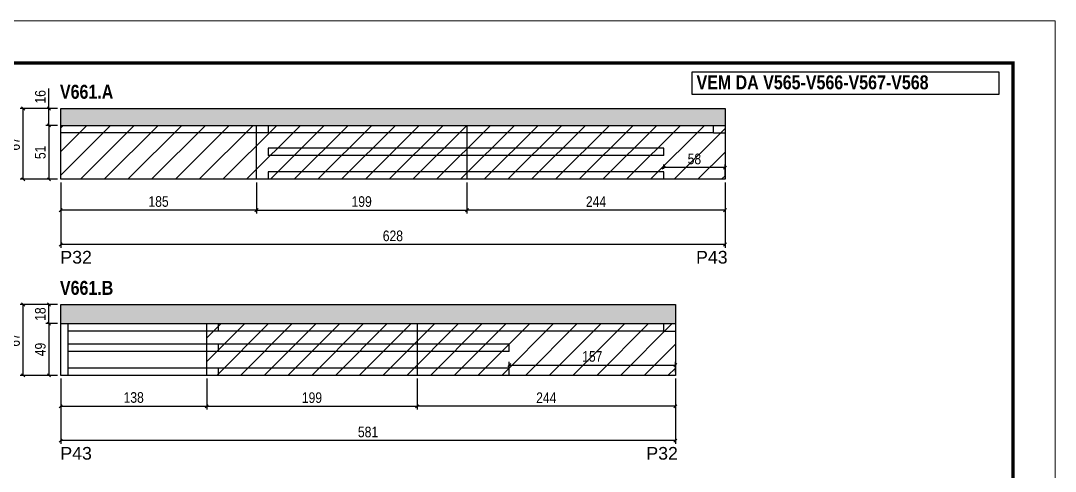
# Model space of a CAD drawing. Extents: x 3309 to 9563, y -2522 to 14608.
# Drawn here: x 3816 to 4794, y 10736 to 11162 of the extents above; entities that cross this region are included whole.
import ezdxf

# ---------------------------------------------------------------- set-up
doc = ezdxf.new("R2010")
doc.units = 0
doc.linetypes.add('DASHED', pattern=[0.75, 0.5, -0.25])
for name, color, linetype in [('5', 5, 'Continuous'), ('COTA', 241, 'Continuous'), ('NOMENCLATURA', 7, 'Continuous'), ('Painéis', 200, 'Continuous'), ('SARR_2.2x7', 40, 'Continuous')]:
    doc.layers.add(name, color=color, linetype=linetype)
for name, color, linetype, lineweight in [('Folhas', 255, 'Continuous', 9), ('Hachura', 251, 'Continuous', 9), ('SARRAFO DE PRESSAO', 251, 'DASHED', 9)]:
    doc.layers.add(name, color=color, linetype=linetype, lineweight=lineweight)
doc.styles.add('COTA TECNICA', font='techl___.ttf', dxfattribs={"height": 10})
doc.styles.get("Standard").update_dxf_attribs({"font": 'arial.ttf'})
doc.styles.add('TECNICA', font='techb___.ttf', dxfattribs={"height": 10})
doc.dimstyles.new('PAINEL', dxfattribs={"dimtxt": 10, "dimasz": 3, "dimexe": 3, "dimexo": 3, "dimgap": 3, "dimtad": 1, "dimdec": 1, "dimzin": 12, "dimdsep": 46, "dimtxsty": 'COTA TECNICA', "dimblk1": 'OBLIQUE', "dimblk2": 'OBLIQUE', "dimsah": 1, "dimcen": 0.9, "dimclrd": 4, "dimclre": 4, "dimclrt": 240, "dimadec": 1, "dimazin": 3, "dimtfac": 1, "dimtdec": 1, "dimtmove": 0, "dimatfit": 3, "dimfxl": 1, "dimtolj": 1, "dimtzin": 12, "dimarcsym": 0})

# ---------------------------------------------------------------- blocks, each defined once
blk = doc.blocks.new('9999999999')
at = {"layer": 'Folhas'}
blk.add_lwpolyline([(98138.98, 34190.21), (99623.98, 34190.21), (99623.98, 35240.21), (98138.98, 35240.21)], close=True, dxfattribs=at)
at = {"layer": 'Folhas', "color": 30, "const_width": 3}
blk.add_lwpolyline([(98213.98, 34230.21), (99583.98, 34230.21), (99583.98, 35200.21), (98213.98, 35200.21)], close=True, dxfattribs=at)
blk = doc.blocks.new('_Oblique')
at = {"color": 0, "linetype": 'ByBlock', "lineweight": -2}
blk.add_line((-0.5, -0.5), (0.5, 0.5), dxfattribs=at)
blk = doc.blocks.new('*D316')
at = {"layer": 'COTA', "color": 4, "lineweight": -2, "transparency": 16777216}
for p, q in [((3854.22, 11009.11), (3854.22, 10947.45)), ((4482.22, 11009.11), (4482.22, 10947.45)), ((4482.22, 10950.45), (3854.22, 10950.45))]:
    blk.add_line(p, q, dxfattribs=at)
at = {"layer": 'Defpoints', "color": 0, "transparency": 16777216}
for p in [(3854.22, 11012.11), (4482.22, 11012.11), (3854.22, 10950.45)]:
    blk.add_point(p, dxfattribs=at)
at = {"layer": 'COTA', "color": 4, "lineweight": -2, "transparency": 16777216, "xscale": 3, "yscale": 3, "zscale": 3, "rotation": 180}
blk.add_blockref('_Oblique', (3854.22, 10950.45), dxfattribs=at)
at = {"layer": 'COTA', "color": 4, "lineweight": -2, "transparency": 16777216, "xscale": 3, "yscale": 3, "zscale": 3}
blk.add_blockref('_Oblique', (4482.22, 10950.45), dxfattribs=at)
at = {"layer": 'COTA', "color": 240, "transparency": 16777216, "insert": (4168.22, 10958.57), "char_height": 10, "attachment_point": 5, "style": 'COTA TECNICA'}
blk.add_mtext('\\A1;628', dxfattribs=at)
blk = doc.blocks.new('*D317')
at = {"layer": 'COTA', "color": 4, "lineweight": -2, "transparency": 16777216}
for p, q in [((4238.22, 11009.11), (4238.22, 10979.93)), ((4482.22, 11009.11), (4482.22, 10979.93)), ((4482.22, 10982.93), (4238.22, 10982.93))]:
    blk.add_line(p, q, dxfattribs=at)
at = {"layer": 'Defpoints', "color": 0, "transparency": 16777216}
for p in [(4238.22, 11012.11), (4482.22, 11012.11), (4238.22, 10982.93)]:
    blk.add_point(p, dxfattribs=at)
at = {"layer": 'COTA', "color": 4, "lineweight": -2, "transparency": 16777216, "xscale": 3, "yscale": 3, "zscale": 3, "rotation": 180}
blk.add_blockref('_Oblique', (4238.22, 10982.93), dxfattribs=at)
at = {"layer": 'COTA', "color": 4, "lineweight": -2, "transparency": 16777216, "xscale": 3, "yscale": 3, "zscale": 3}
blk.add_blockref('_Oblique', (4482.22, 10982.93), dxfattribs=at)
at = {"layer": 'COTA', "color": 240, "transparency": 16777216, "insert": (4360.22, 10991.01), "char_height": 10, "attachment_point": 5, "style": 'COTA TECNICA'}
blk.add_mtext('\\A1;244', dxfattribs=at)
blk = doc.blocks.new('*D318')
at = {"layer": 'COTA', "color": 4, "lineweight": -2, "transparency": 16777216}
for p, q in [((3854.22, 11009.11), (3854.22, 10979.93)), ((4039.22, 11009.11), (4039.22, 10979.93)), ((4039.22, 10982.93), (3854.22, 10982.93))]:
    blk.add_line(p, q, dxfattribs=at)
at = {"layer": 'Defpoints', "color": 0, "transparency": 16777216}
for p in [(3854.22, 11012.11), (4039.22, 11012.11), (3854.22, 10982.93)]:
    blk.add_point(p, dxfattribs=at)
at = {"layer": 'COTA', "color": 4, "lineweight": -2, "transparency": 16777216, "xscale": 3, "yscale": 3, "zscale": 3, "rotation": 180}
blk.add_blockref('_Oblique', (3854.22, 10982.93), dxfattribs=at)
at = {"layer": 'COTA', "color": 4, "lineweight": -2, "transparency": 16777216, "xscale": 3, "yscale": 3, "zscale": 3}
blk.add_blockref('_Oblique', (4039.22, 10982.93), dxfattribs=at)
at = {"layer": 'COTA', "color": 240, "transparency": 16777216, "insert": (3946.72, 10991.07), "char_height": 10, "attachment_point": 5, "style": 'COTA TECNICA'}
blk.add_mtext('\\A1;185', dxfattribs=at)
blk = doc.blocks.new('*D319')
at = {"layer": 'COTA', "color": 4, "lineweight": -2, "transparency": 16777216}
for p, q in [((3851.22, 11063.11), (3840.11, 11063.11)), ((3843.11, 11063.11), (3843.11, 11012.11)), ((3851.22, 11012.11), (3840.11, 11012.11))]:
    blk.add_line(p, q, dxfattribs=at)
at = {"layer": 'Defpoints', "color": 0, "transparency": 16777216}
for p in [(3854.22, 11063.11), (3843.11, 11012.11), (3854.22, 11012.11)]:
    blk.add_point(p, dxfattribs=at)
at = {"layer": 'COTA', "color": 4, "lineweight": -2, "transparency": 16777216, "xscale": 3, "yscale": 3, "zscale": 3}
for p, rotation in [((3843.11, 11063.11), 90), ((3843.11, 11012.11), 270)]:
    blk.add_blockref('_Oblique', p, dxfattribs=dict(at, rotation=rotation))
at = {"layer": 'COTA', "color": 240, "transparency": 16777216, "insert": (3835, 11037.61), "char_height": 10, "attachment_point": 5, "rotation": 90, "style": 'COTA TECNICA'}
blk.add_mtext('\\A1;51', dxfattribs=at)
blk = doc.blocks.new('*D320')
at = {"layer": 'COTA', "color": 4, "lineweight": -2, "transparency": 16777216}
for p, q in [((3843.11, 11079.11), (3843.11, 11098.13)), ((3851.22, 11079.11), (3840.11, 11079.11)), ((3843.11, 11063.11), (3843.11, 11079.11)), ((3851.22, 11063.11), (3840.11, 11063.11))]:
    blk.add_line(p, q, dxfattribs=at)
at = {"layer": 'Defpoints', "color": 0, "transparency": 16777216}
for p in [(3843.11, 11079.11), (3854.22, 11079.11), (3854.22, 11063.11)]:
    blk.add_point(p, dxfattribs=at)
at = {"layer": 'COTA', "color": 4, "lineweight": -2, "transparency": 16777216, "xscale": 3, "yscale": 3, "zscale": 3}
for p, rotation in [((3843.11, 11079.11), 90), ((3843.11, 11063.11), 270)]:
    blk.add_blockref('_Oblique', p, dxfattribs=dict(at, rotation=rotation))
at = {"layer": 'COTA', "color": 240, "transparency": 16777216, "insert": (3835.01, 11090.12), "char_height": 10, "attachment_point": 5, "rotation": 90, "style": 'COTA TECNICA'}
blk.add_mtext('\\A1;16', dxfattribs=at)
blk = doc.blocks.new('*D308')
at = {"layer": 'COTA', "color": 4, "lineweight": -2, "transparency": 16777216}
for p, q in [((3851.22, 11079.11), (3815.76, 11079.11)), ((3818.76, 11012.11), (3818.76, 11079.11)), ((3851.22, 11012.11), (3815.76, 11012.11))]:
    blk.add_line(p, q, dxfattribs=at)
at = {"layer": 'Defpoints', "color": 0, "transparency": 16777216}
for p in [(3818.76, 11079.11), (3854.22, 11079.11), (3854.22, 11012.11)]:
    blk.add_point(p, dxfattribs=at)
at = {"layer": 'COTA', "color": 4, "lineweight": -2, "transparency": 16777216, "xscale": 3, "yscale": 3, "zscale": 3}
for p, rotation in [((3818.76, 11079.11), 90), ((3818.76, 11012.11), 270)]:
    blk.add_blockref('_Oblique', p, dxfattribs=dict(at, rotation=rotation))
at = {"layer": 'COTA', "color": 240, "transparency": 16777216, "insert": (3810.66, 11045.61), "char_height": 10, "attachment_point": 5, "rotation": 90, "style": 'COTA TECNICA'}
blk.add_mtext('\\A1;67', dxfattribs=at)
blk = doc.blocks.new('*D309')
at = {"layer": 'COTA', "color": 4, "lineweight": -2, "transparency": 16777216}
for p, q in [((3854.22, 10823.66), (3854.22, 10761.99)), ((4435.22, 10823.66), (4435.22, 10761.99)), ((4435.22, 10764.99), (3854.22, 10764.99))]:
    blk.add_line(p, q, dxfattribs=at)
at = {"layer": 'Defpoints', "color": 0, "transparency": 16777216}
for p in [(3854.22, 10826.66), (4435.22, 10826.66), (3854.22, 10764.99)]:
    blk.add_point(p, dxfattribs=at)
at = {"layer": 'COTA', "color": 4, "lineweight": -2, "transparency": 16777216, "xscale": 3, "yscale": 3, "zscale": 3, "rotation": 180}
blk.add_blockref('_Oblique', (3854.22, 10764.99), dxfattribs=at)
at = {"layer": 'COTA', "color": 4, "lineweight": -2, "transparency": 16777216, "xscale": 3, "yscale": 3, "zscale": 3}
blk.add_blockref('_Oblique', (4435.22, 10764.99), dxfattribs=at)
at = {"layer": 'COTA', "color": 240, "transparency": 16777216, "insert": (4144.72, 10773.12), "char_height": 10, "attachment_point": 5, "style": 'COTA TECNICA'}
blk.add_mtext('\\A1;581', dxfattribs=at)
blk = doc.blocks.new('*D310')
at = {"layer": 'COTA', "color": 4, "lineweight": -2, "transparency": 16777216}
for p, q in [((4191.22, 10823.66), (4191.22, 10794.48)), ((4435.22, 10823.66), (4435.22, 10794.48)), ((4435.22, 10797.48), (4191.22, 10797.48))]:
    blk.add_line(p, q, dxfattribs=at)
at = {"layer": 'Defpoints', "color": 0, "transparency": 16777216}
for p in [(4191.22, 10826.66), (4435.22, 10826.66), (4191.22, 10797.48)]:
    blk.add_point(p, dxfattribs=at)
at = {"layer": 'COTA', "color": 4, "lineweight": -2, "transparency": 16777216, "xscale": 3, "yscale": 3, "zscale": 3, "rotation": 180}
blk.add_blockref('_Oblique', (4191.22, 10797.48), dxfattribs=at)
at = {"layer": 'COTA', "color": 4, "lineweight": -2, "transparency": 16777216, "xscale": 3, "yscale": 3, "zscale": 3}
blk.add_blockref('_Oblique', (4435.22, 10797.48), dxfattribs=at)
at = {"layer": 'COTA', "color": 240, "transparency": 16777216, "insert": (4313.22, 10805.55), "char_height": 10, "attachment_point": 5, "style": 'COTA TECNICA'}
blk.add_mtext('\\A1;244', dxfattribs=at)
blk = doc.blocks.new('*D321')
at = {"layer": 'COTA', "color": 4, "lineweight": -2, "transparency": 16777216}
for p, q in [((4424.22, 11022.11), (4424.22, 11026.2)), ((4482.22, 11023.2), (4424.22, 11023.2)), ((4482.22, 11015.11), (4482.22, 11026.2))]:
    blk.add_line(p, q, dxfattribs=at)
at = {"layer": 'Defpoints', "color": 0, "transparency": 16777216}
for p in [(4424.22, 11023.2), (4424.22, 11019.11), (4482.22, 11012.11)]:
    blk.add_point(p, dxfattribs=at)
at = {"layer": 'COTA', "color": 4, "lineweight": -2, "transparency": 16777216, "xscale": 3, "yscale": 3, "zscale": 3, "rotation": 180}
blk.add_blockref('_Oblique', (4424.22, 11023.2), dxfattribs=at)
at = {"layer": 'COTA', "color": 4, "lineweight": -2, "transparency": 16777216, "xscale": 3, "yscale": 3, "zscale": 3}
blk.add_blockref('_Oblique', (4482.22, 11023.2), dxfattribs=at)
at = {"layer": 'COTA', "color": 240, "transparency": 16777216, "insert": (4453.22, 11031.33), "char_height": 10, "attachment_point": 5, "style": 'COTA TECNICA'}
blk.add_mtext('\\A1;58', dxfattribs=at)
blk = doc.blocks.new('*D422')
at = {"layer": 'COTA', "color": 4, "lineweight": -2, "transparency": 16777216}
for p, q in [((4039.22, 11009.11), (4039.22, 10979.93)), ((4238.22, 11009.11), (4238.22, 10979.93)), ((4039.22, 10982.93), (4238.22, 10982.93))]:
    blk.add_line(p, q, dxfattribs=at)
at = {"layer": 'Defpoints', "color": 0, "transparency": 16777216}
for p in [(4039.22, 11012.11), (4238.22, 11012.11), (4238.22, 10982.93)]:
    blk.add_point(p, dxfattribs=at)
at = {"layer": 'COTA', "color": 4, "lineweight": -2, "transparency": 16777216, "xscale": 3, "yscale": 3, "zscale": 3, "rotation": 180}
blk.add_blockref('_Oblique', (4039.22, 10982.93), dxfattribs=at)
at = {"layer": 'COTA', "color": 4, "lineweight": -2, "transparency": 16777216, "xscale": 3, "yscale": 3, "zscale": 3}
blk.add_blockref('_Oblique', (4238.22, 10982.93), dxfattribs=at)
at = {"layer": 'COTA', "color": 240, "transparency": 16777216, "insert": (4138.72, 10991.02), "char_height": 10, "attachment_point": 5, "style": 'COTA TECNICA'}
blk.add_mtext('\\A1;199', dxfattribs=at)
blk = doc.blocks.new('*D423')
at = {"layer": 'COTA', "color": 4, "lineweight": -2, "transparency": 16777216}
for p, q in [((3992.22, 10823.66), (3992.22, 10794.48)), ((4191.22, 10823.66), (4191.22, 10794.48)), ((3992.22, 10797.48), (4191.22, 10797.48))]:
    blk.add_line(p, q, dxfattribs=at)
at = {"layer": 'Defpoints', "color": 0, "transparency": 16777216}
for p in [(3992.22, 10826.66), (4191.22, 10826.66), (4191.22, 10797.48)]:
    blk.add_point(p, dxfattribs=at)
at = {"layer": 'COTA', "color": 4, "lineweight": -2, "transparency": 16777216, "xscale": 3, "yscale": 3, "zscale": 3, "rotation": 180}
blk.add_blockref('_Oblique', (3992.22, 10797.48), dxfattribs=at)
at = {"layer": 'COTA', "color": 4, "lineweight": -2, "transparency": 16777216, "xscale": 3, "yscale": 3, "zscale": 3}
blk.add_blockref('_Oblique', (4191.22, 10797.48), dxfattribs=at)
at = {"layer": 'COTA', "color": 240, "transparency": 16777216, "insert": (4091.72, 10805.57), "char_height": 10, "attachment_point": 5, "style": 'COTA TECNICA'}
blk.add_mtext('\\A1;199', dxfattribs=at)
blk = doc.blocks.new('*D424')
at = {"layer": 'COTA', "color": 4, "lineweight": -2, "transparency": 16777216}
for p, q in [((3854.22, 10823.66), (3854.22, 10794.48)), ((3992.22, 10823.66), (3992.22, 10794.48)), ((3854.22, 10797.48), (3992.22, 10797.48))]:
    blk.add_line(p, q, dxfattribs=at)
at = {"layer": 'Defpoints', "color": 0, "transparency": 16777216}
for p in [(3854.22, 10826.66), (3992.22, 10826.66), (3992.22, 10797.48)]:
    blk.add_point(p, dxfattribs=at)
at = {"layer": 'COTA', "color": 4, "lineweight": -2, "transparency": 16777216, "xscale": 3, "yscale": 3, "zscale": 3, "rotation": 180}
blk.add_blockref('_Oblique', (3854.22, 10797.48), dxfattribs=at)
at = {"layer": 'COTA', "color": 4, "lineweight": -2, "transparency": 16777216, "xscale": 3, "yscale": 3, "zscale": 3}
blk.add_blockref('_Oblique', (3992.22, 10797.48), dxfattribs=at)
at = {"layer": 'COTA', "color": 240, "transparency": 16777216, "insert": (3923.22, 10805.72), "char_height": 10, "attachment_point": 5, "style": 'COTA TECNICA'}
blk.add_mtext('\\A1;138', dxfattribs=at)
blk = doc.blocks.new('*D425')
at = {"layer": 'COTA', "color": 4, "lineweight": -2, "transparency": 16777216}
for p, q in [((4278.22, 10829.66), (4278.22, 10839.45)), ((4278.22, 10836.45), (4435.22, 10836.45)), ((4435.22, 10829.66), (4435.22, 10839.45))]:
    blk.add_line(p, q, dxfattribs=at)
at = {"layer": 'Defpoints', "color": 0, "transparency": 16777216}
for p in [(4435.22, 10836.45), (4278.22, 10826.66), (4435.22, 10826.66)]:
    blk.add_point(p, dxfattribs=at)
at = {"layer": 'COTA', "color": 4, "lineweight": -2, "transparency": 16777216, "xscale": 3, "yscale": 3, "zscale": 3, "rotation": 180}
blk.add_blockref('_Oblique', (4278.22, 10836.45), dxfattribs=at)
at = {"layer": 'COTA', "color": 4, "lineweight": -2, "transparency": 16777216, "xscale": 3, "yscale": 3, "zscale": 3}
blk.add_blockref('_Oblique', (4435.22, 10836.45), dxfattribs=at)
at = {"layer": 'COTA', "color": 240, "transparency": 16777216, "insert": (4356.72, 10844.56), "char_height": 10, "attachment_point": 5, "style": 'COTA TECNICA'}
blk.add_mtext('\\A1;157', dxfattribs=at)
blk = doc.blocks.new('*D1203')
at = {"layer": 'COTA', "color": 4, "lineweight": -2, "transparency": 16777216}
for p, q in [((3851.22, 10875.66), (3840.11, 10875.66)), ((3843.11, 10875.66), (3843.11, 10826.66)), ((3851.22, 10826.66), (3840.11, 10826.66))]:
    blk.add_line(p, q, dxfattribs=at)
at = {"layer": 'Defpoints', "color": 0, "transparency": 16777216}
for p in [(3854.22, 10875.66), (3843.11, 10826.66), (3854.22, 10826.66)]:
    blk.add_point(p, dxfattribs=at)
at = {"layer": 'COTA', "color": 4, "lineweight": -2, "transparency": 16777216, "xscale": 3, "yscale": 3, "zscale": 3}
for p, rotation in [((3843.11, 10875.66), 90), ((3843.11, 10826.66), 270)]:
    blk.add_blockref('_Oblique', p, dxfattribs=dict(at, rotation=rotation))
at = {"layer": 'COTA', "color": 240, "transparency": 16777216, "insert": (3835.01, 10851.16), "char_height": 10, "attachment_point": 5, "rotation": 90, "style": 'COTA TECNICA'}
blk.add_mtext('\\A1;49', dxfattribs=at)
blk = doc.blocks.new('*D1204')
at = {"layer": 'COTA', "color": 4, "lineweight": -2, "transparency": 16777216}
for p, q in [((3851.22, 10893.66), (3840.11, 10893.66)), ((3843.11, 10875.66), (3843.11, 10893.66)), ((3851.22, 10875.66), (3840.11, 10875.66))]:
    blk.add_line(p, q, dxfattribs=at)
at = {"layer": 'Defpoints', "color": 0, "transparency": 16777216}
for p in [(3843.11, 10893.66), (3854.22, 10893.66), (3854.22, 10875.66)]:
    blk.add_point(p, dxfattribs=at)
at = {"layer": 'COTA', "color": 4, "lineweight": -2, "transparency": 16777216, "xscale": 3, "yscale": 3, "zscale": 3}
for p, rotation in [((3843.11, 10893.66), 90), ((3843.11, 10875.66), 270)]:
    blk.add_blockref('_Oblique', p, dxfattribs=dict(at, rotation=rotation))
at = {"layer": 'COTA', "color": 240, "transparency": 16777216, "insert": (3835.02, 10884.66), "char_height": 10, "attachment_point": 5, "rotation": 90, "style": 'COTA TECNICA'}
blk.add_mtext('\\A1;18', dxfattribs=at)
blk = doc.blocks.new('*D1205')
at = {"layer": 'COTA', "color": 4, "lineweight": -2, "transparency": 16777216}
for p, q in [((3851.22, 10893.66), (3815.76, 10893.66)), ((3818.76, 10826.66), (3818.76, 10893.66)), ((3851.22, 10826.66), (3815.76, 10826.66))]:
    blk.add_line(p, q, dxfattribs=at)
at = {"layer": 'Defpoints', "color": 0, "transparency": 16777216}
for p in [(3818.76, 10893.66), (3854.22, 10893.66), (3854.22, 10826.66)]:
    blk.add_point(p, dxfattribs=at)
at = {"layer": 'COTA', "color": 4, "lineweight": -2, "transparency": 16777216, "xscale": 3, "yscale": 3, "zscale": 3}
for p, rotation in [((3818.76, 10893.66), 90), ((3818.76, 10826.66), 270)]:
    blk.add_blockref('_Oblique', p, dxfattribs=dict(at, rotation=rotation))
at = {"layer": 'COTA', "color": 240, "transparency": 16777216, "insert": (3810.66, 10860.16), "char_height": 10, "attachment_point": 5, "rotation": 90, "style": 'COTA TECNICA'}
blk.add_mtext('\\A1;67', dxfattribs=at)

msp = doc.modelspace()

# ---------------------------------------------------------------- hatches: boundary and pattern name
at = {"layer": 'COTA'}
h = msp.add_hatch(dxfattribs=at)
h.set_pattern_fill('AR-CONC', color=256, scale=0.03)
h.set_pattern_definition([(50, (-2904.7056, 209.4513), (5.46554, -0.4781726), [0.5715, -6.2865]), (355, (-2904.7056, 209.4513), (-1.0573026, 5.7317054), [0.4572, -5.0292175]), (100.451445, (-2904.25, 209.4114), (4.4082374, 5.2535326), [0.4857003, -5.3427073]), (46.1842, (-2904.7056, 210.975), (8.1323712, -1.26127), [0.85725, -9.42975]), (96.63556, (-2904.028, 210.87), (7.122124, 7.4227837), [0.7285507, -8.014068]), (351.18415, (-2904.7056, 210.975), (7.122124, 7.422784), [0.685799, -7.543792]), (21, (-2903.9436, 210.5943), (4.5484317, -3.067956), [0.5715, -6.2865]), (326, (-2903.9436, 210.5943), (1.8540609, 5.525639), [0.4572, -5.0292]), (71.451445, (-2903.5645, 210.3386), (6.4024926, 2.457683), [0.4857003, -5.3426981]), (37.5, (-2904.7056, 209.4513), (0.0926581, 2.53665117), [0, -4.96824, 0, -5.1054, 0, -5.04825]), (7.5, (-2904.7056, 209.4513), (2.0045899, 3.00541724), [0, -2.91084, 0, -4.85394, 0, -1.92405]), (327.5, (-2906.4048, 209.4513), (4.06771786, -0.17186232), [0, -1.905, 0, -5.9436, 0, -7.8867]), (317.5, (-2907.167, 209.4513), (4.4438754, 0.7627947), [0, -2.4765, 0, -3.94716, 0, -5.6007])])
h.paths.add_polyline_path([(4482.22, 11063.11), (4482.22, 11079.11), (3854.22, 11079.11), (3854.22, 11063.11)])
h = msp.add_hatch(dxfattribs=at)
h.set_pattern_fill('AR-CONC', color=256, scale=0.03)
h.paths.add_polyline_path([(4435.22, 10893.66), (3854.22, 10893.66), (3854.22, 10875.66), (4435.22, 10875.66)])
at = {"layer": 'Hachura', "linetype": 'ByBlock'}
h = msp.add_hatch(dxfattribs=at)
h.set_pattern_fill('ANSI31', color=256, scale=5)
h.paths.add_polyline_path([(4039.22, 11063.11), (3854.22, 11063.11), (3854.22, 11012.11), (4039.22, 11012.11)])
h.paths.add_polyline_path([(4238.22, 11063.11), (4039.22, 11063.11), (4039.22, 11012.11), (4238.22, 11012.11)])
h.paths.add_polyline_path([(4482.22, 11063.11), (4238.22, 11063.11), (4238.22, 11012.11), (4482.22, 11012.11)])
h.paths.add_polyline_path([(4435.22, 10875.66), (4191.22, 10875.66), (4191.22, 10826.66), (4435.22, 10826.66)])
h.paths.add_polyline_path([(4191.22, 10875.66), (3992.22, 10875.66), (3992.22, 10826.66), (4191.22, 10826.66)])

# ---------------------------------------------------------------- linework, layer by layer
at = {"layer": 'COTA'}
for p, q in [((3854.22, 11063.11), (3854.22, 11079.11)), ((3854.22, 11079.11), (4482.22, 11079.11)), ((4482.22, 11079.11), (4482.22, 11063.11)), ((4050.22, 11063.11), (4050.22, 11056.11)), ((4050.22, 11041.61), (4050.22, 11034.61)), ((4050.22, 11019.11), (4050.22, 11012.11)), ((3854.22, 10875.66), (3854.22, 10893.66)), ((3854.22, 10893.66), (4435.22, 10893.66)), ((4435.22, 10893.66), (4435.22, 10875.66)), ((4003.22, 10875.66), (4003.22, 10868.66)), ((4003.22, 10856.16), (4003.22, 10849.16)), ((4003.22, 10833.66), (4003.22, 10826.66))]:
    msp.add_line(p, q, dxfattribs=at)
at = {"layer": 'NOMENCLATURA'}
msp.add_lwpolyline([(4451.05, 11113.81), (4741.01, 11113.81), (4741.01, 11092.25), (4451.05, 11092.25)], close=True, dxfattribs=at)
at = {"layer": 'Painéis', "linetype": 'ByBlock'}
for p, q in [((3854.22, 11012.11), (3854.22, 11063.11)), ((3854.22, 11063.11), (4482.22, 11063.11)), ((4039.22, 11012.11), (4039.22, 11063.11)), ((4238.22, 11063.11), (4238.22, 11012.11)), ((4482.22, 11063.11), (4482.22, 11012.11)), ((4482.22, 11012.11), (3854.22, 11012.11)), ((3854.22, 10826.66), (3854.22, 10875.66)), ((3854.22, 10875.66), (4435.22, 10875.66)), ((3992.22, 10826.66), (3992.22, 10875.66)), ((4191.22, 10875.66), (4191.22, 10826.66)), ((4435.22, 10875.66), (4435.22, 10826.66)), ((4435.22, 10826.66), (3854.22, 10826.66))]:
    msp.add_line(p, q, dxfattribs=at)
at = {"layer": 'SARR_2.2x7', "linetype": 'Continuous'}
for p, q in [((4471.22, 11056.11), (4471.22, 11063.11)), ((4039.22, 11056.11), (3854.22, 11056.11)), ((4050.22, 11056.11), (4039.22, 11056.11)), ((4238.22, 11056.11), (4050.22, 11056.11)), ((4471.22, 11056.11), (4238.22, 11056.11)), ((4471.22, 11056.11), (4482.22, 11056.11)), ((4238.22, 11041.61), (4050.22, 11041.61)), ((4424.22, 11041.61), (4238.22, 11041.61)), ((4424.22, 11034.61), (4424.22, 11041.61)), ((4238.22, 11034.61), (4050.22, 11034.61)), ((4424.22, 11034.61), (4238.22, 11034.61)), ((4238.22, 11019.11), (4050.22, 11019.11)), ((4424.22, 11019.11), (4238.22, 11019.11)), ((4424.22, 11012.11), (4424.22, 11019.11)), ((3861.22, 10826.66), (3861.22, 10875.66)), ((4424.22, 10868.66), (4424.22, 10875.66)), ((3992.22, 10868.66), (3861.22, 10868.66)), ((4003.22, 10868.66), (3992.22, 10868.66)), ((4191.22, 10868.66), (4003.22, 10868.66)), ((4424.22, 10868.66), (4191.22, 10868.66)), ((4424.22, 10868.66), (4435.22, 10868.66)), ((3992.22, 10856.16), (3861.22, 10856.16)), ((4003.22, 10856.16), (3992.22, 10856.16)), ((4191.22, 10856.16), (4003.22, 10856.16)), ((4278.22, 10856.16), (4191.22, 10856.16)), ((4278.22, 10849.16), (4278.22, 10856.16)), ((3992.22, 10849.16), (3861.22, 10849.16)), ((4003.22, 10849.16), (3992.22, 10849.16)), ((4191.22, 10849.16), (4003.22, 10849.16)), ((4278.22, 10849.16), (4191.22, 10849.16)), ((3992.22, 10833.66), (3861.22, 10833.66)), ((4003.22, 10833.66), (3992.22, 10833.66)), ((4191.22, 10833.66), (4003.22, 10833.66)), ((4278.22, 10833.66), (4191.22, 10833.66)), ((4278.22, 10826.66), (4278.22, 10833.66))]:
    msp.add_line(p, q, dxfattribs=at)

# ---------------------------------------------------------------- block references
at = {"layer": 'SARRAFO DE PRESSAO', "color": 6, "linetype": 'ByBlock'}
msp.add_blockref('9999999999', (-94829.61, -24078.07), dxfattribs=at)

# ---------------------------------------------------------------- texts
at = {"layer": '5', "linetype": 'Continuous'}
for s, p in [('P32', (3853.88, 10932.43)), ('P43', (4454.78, 10932.43)), ('P43', (3853.88, 10746.98)), ('P32', (4407.78, 10746.98))]:
    msp.add_text(s, height=12, rotation=0.00004, dxfattribs=at).set_placement(p)
at = {"layer": 'NOMENCLATURA', "style": 'TECNICA'}
for s, p in [('VEM DA V565-V566-V567-V568', (4455.24, 11097.22)), ('V661.A', (3853.51, 11088.3)), ('V661.B', (3853.51, 10902.84))]:
    msp.add_text(s, height=13.2, dxfattribs=at).set_placement(p)

# ---------------------------------------------------------------- dimensions: what is measured, and where the dimension line sits
at = {"layer": 'COTA'}
for base, p1, p2, angle, picture, middle in [((3843.11, 11079.11), (3854.22, 11063.11), (3854.22, 11079.11), 90, '*D320', (3835.01, 11090.12)), ((3818.76, 11079.11), (3854.22, 11012.11), (3854.22, 11079.11), 90, '*D308', (3810.66, 11045.61)), ((3843.11, 11012.11), (3854.22, 11063.11), (3854.22, 11012.11), 90, '*D319', (3835, 11037.61)), ((4238.22, 10982.93), (4482.22, 11012.11), (4238.22, 11012.11), 180, '*D317', (4360.22, 10991.01)), ((3818.76, 10893.66), (3854.22, 10826.66), (3854.22, 10893.66), 90, '*D1205', (3810.66, 10860.16)), ((3843.11, 10893.66), (3854.22, 10875.66), (3854.22, 10893.66), 90, '*D1204', (3835.02, 10884.66)), ((3843.11, 10826.66), (3854.22, 10875.66), (3854.22, 10826.66), 90, '*D1203', (3835.01, 10851.16)), ((4191.22, 10797.48), (4435.22, 10826.66), (4191.22, 10826.66), 180, '*D310', (4313.22, 10805.55))]:
    dim = msp.add_linear_dim(base=base, p1=p1, p2=p2, angle=angle, dimstyle='PAINEL', dxfattribs=at)
    dim.commit()
    dim.dimension.update_dxf_attribs({"geometry": picture, "text_midpoint": middle})
for base, p1, p2, picture, middle in [((4424.22, 11023.2), (4482.22, 11012.11), (4424.22, 11019.11), '*D321', (4453.22, 11031.33)), ((3854.22, 10950.45), (4482.22, 11012.11), (3854.22, 11012.11), '*D316', (4168.22, 10958.57)), ((4238.22, 10982.93), (4039.22, 11012.11), (4238.22, 11012.11), '*D422', (4138.72, 10991.02)), ((4435.22, 10836.45), (4278.22, 10826.66), (4435.22, 10826.66), '*D425', (4356.72, 10844.56)), ((3854.22, 10764.99), (4435.22, 10826.66), (3854.22, 10826.66), '*D309', (4144.72, 10773.12)), ((3992.22, 10797.48), (3854.22, 10826.66), (3992.22, 10826.66), '*D424', (3923.22, 10805.72)), ((4191.22, 10797.48), (3992.22, 10826.66), (4191.22, 10826.66), '*D423', (4091.72, 10805.57))]:
    dim = msp.add_linear_dim(base=base, p1=p1, p2=p2, dimstyle='PAINEL', dxfattribs=at)
    dim.commit()
    dim.dimension.update_dxf_attribs({"geometry": picture, "text_midpoint": middle})
dim = msp.add_linear_dim(base=(3854.22, 10982.93), p1=(4039.22, 11012.11), p2=(3854.22, 11012.11), angle=180, dimstyle='PAINEL', override={"dimtmove": 1}, dxfattribs=at)
dim.commit()
dim.dimension.update_dxf_attribs({"geometry": '*D318', "text_midpoint": (3946.72, 10991.07)})

doc.saveas('drawing.dxf')
